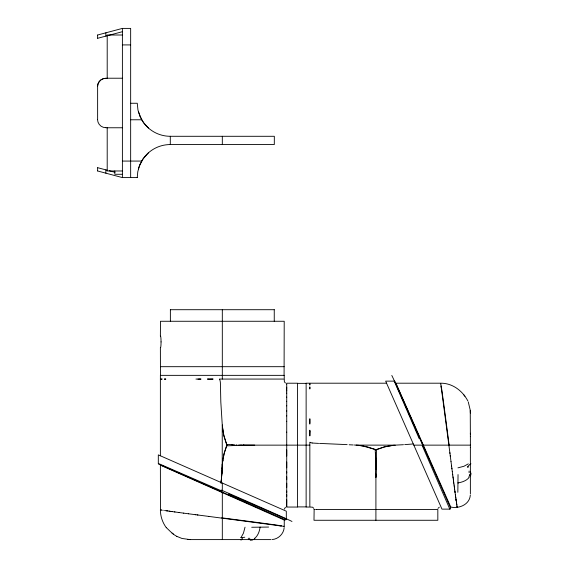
<?xml version="1.0" encoding="UTF-8"?>
<svg xmlns="http://www.w3.org/2000/svg" width="568" height="568" viewBox="0 0 568 568"><rect width="100%" height="100%" fill="white"/><g stroke="black" fill="none" stroke-linecap="round" stroke-linejoin="round"><path stroke-width="0.85" d="M137.264 177.536L137.768 171.806L139.345 166.026M222.244 424.637L222.237 465.661L222.535 462.203M286.726 506.819L286.726 506.123M286.726 505.648L286.726 505.243M286.726 504.767L286.726 504.299M286.726 503.674L286.726 502.616M286.726 502.311L286.726 499.726M286.726 496.368L286.726 494.728M286.726 492.42L286.726 491.043M286.726 487.486L286.726 483.219M286.726 479.711L286.726 476.786M286.726 472.981L286.726 471.816M286.726 467.826L286.726 462.011M286.726 456.04L286.726 449.948M286.726 432.319L286.726 421.243M286.726 415.982L286.726 410.763M286.726 405.9L286.726 401.264M286.726 397.33L286.726 393.035M286.726 390.592L286.726 389.719M286.726 388.59L286.726 387.774M286.726 384.16L286.726 387.291M286.726 432.078L286.726 507.046L297.462 507.046L297.462 383.215L286.726 383.215L286.726 384.06M286.726 389.896L286.726 388.278M375.91 477.099L376.634 449.622L384.848 446.831L393.383 445.319M470.375 447.335L470.375 493.84M470.375 436.65L470.254 410.259L468.288 401.988M470.375 434.051L470.375 433.221M470.375 471.632L470.361 472.597M160.382 336.128L160.474 321.268L284.206 321.268L284.085 375.356M222.194 466.214L222.251 465.547M222.18 466.733L222.194 466.257L222.159 467.279M222.173 466.853L222.116 468.529M309.872 423.38L309.844 418.758L309.844 424.147M222.166 467.137L222.145 467.691M222.152 467.656L222.074 469.537M222.124 468.359L222.102 468.806M222.109 468.699L222.088 469.218M222.074 469.438L221.981 471.277L222.01 470.773M222.038 470.197L222.052 469.956M222.003 470.808L222.038 470.261M283.865 526.323L284.248 526.387L284.248 519.983L284.824 519.649M309.858 388.768L309.844 386.879L309.851 388.952M222.017 470.567L221.946 471.816M221.868 472.966L221.925 472.207M221.96 471.603L221.918 472.271M221.91 472.327L221.555 477.12M221.094 483.325L221.158 482.317L221.115 482.963M221.882 472.825L221.832 473.52M222.706 460.868L224.119 453.69L226.845 445.269A1.782 1.775 -90 0 0 226.845 444.992L223.693 434.854L222.315 425.482M221.868 473.002L221.641 476.012M222.223 465.895L222.273 465.277M221.144 482.523L221.392 479.222M221.165 482.289L221.257 481.004M221.818 473.655L221.783 474.216M221.215 481.579L221.243 481.21M221.229 481.344L221.279 480.656M221.705 475.182L221.747 474.706M221.279 480.727L221.328 480.038M221.3 480.379L221.357 479.69M221.598 476.566L221.669 475.679M221.57 476.928L221.371 479.477L221.619 476.303M222.535 462.338L222.308 464.858L222.521 462.338A31.41 31.41 0 0 1 222.777 460.272L224.31 452.632L226.845 445.269M222.429 463.452L222.287 465.114M222.691 460.818L222.471 462.977M222.549 462.21L222.762 460.272M260.13 527.033L260.052 527.594A16.571 9.429 89.6 0 1 254.641 538.35M284.192 527.573C283.737 533.764 278.412 539.089 272.221 539.543M470.325 495.04C469.743 504.483 459.157 508.942 450.807 507.068L450.424 507.643M470.197 474.564L470.105 475.075M284.248 509.162L285.47 507.252M245.028 527.182L243.445 533.167L241.059 537.52M138.386 169.051L140.055 164.294M139.423 165.835L143.122 158.799L148.425 152.827M437.985 508.403L439.298 507.167M140.14 164.102L141.688 161.071A33.029 33.029 0 0 1 170.293 144.556L274.301 144.556L274.337 136.292L170.293 136.292A33.029 33.029 0 0 1 141.688 119.777L130.654 119.777M468.302 463.871L463.942 466.264L457.957 467.847M362.285 445.802L375.775 449.664A1.782 1.775 0 0 0 376.044 449.664L383.947 446.988L391.885 445.49M97.717 34.982L122.397 28.4L130.654 28.4L130.654 177.585M97.717 38.283L122.397 31.701M252.213 539.337L251.702 539.43M458.369 482.871L457.808 482.949M391.593 445.511L395.555 445.135L356.129 445.12M396.159 445.078L403.472 444.709M405.829 444.538L413.305 443.963M376.044 449.664L376.634 449.622M404.721 444.616L405.275 444.574M165.089 379.119C167.574 379.069 162.647 379.048 165.025 379.119M226.809 445.859L242.863 445.149L309.844 445.135M450.758 507.068L395.939 383.201L440.647 383.201C452.405 383.038 462.6 390.805 467.89 401.029M201.072 379.076L195.939 379.069M249.792 539.586L248.883 539.6M200.646 379.09L199.922 379.112M199.837 379.119L197.934 379.119M166.282 527.622C169.449 530.455 172.672 534.282 176.797 536.362M314.139 509.546L313.99 520.274L437.829 520.274L437.829 509.539L316.703 509.539M315.701 509.539L316.482 509.539M122.397 35.003L107.203 35.003L107.203 78.27M122.397 44.915L130.654 44.915M105.882 78.221L122.397 78.221M130.654 103.262L137.264 103.262L137.96 110.036L140.055 116.554M105.882 127.764L122.397 127.764M122.397 161.071L141.688 161.071M122.397 170.975L107.203 170.975L107.203 127.715M122.397 174.284L114.8 174.284L114.8 170.975M97.717 171.003L122.397 177.585L137.264 177.585M170.329 309.709L274.301 309.709M284.206 366.687L160.424 366.687L160.382 347.694M160.424 375.356L284.206 375.356L284.248 379.069L219.39 379.069A4.203 4.196 87.3 0 1 219.986 380.425L220.022 380.468A10.281 10.274 88.6 0 1 220.221 381.44L220.299 381.994A23.522 23.508 89.4 0 1 220.398 382.917L220.817 401.995L222.223 424.395M161.092 379.069L162.327 379.069M386.567 383.201L306.131 383.201L306.131 507.025L309.844 507.068L309.844 442.209A5.637 5.63 7.7 0 0 312.151 442.941M297.462 383.365L306.131 383.365M413.816 445.135L422.017 445.135L449.813 509.127L441.975 509.127L385.658 381.135L394.227 381.135A0.824 0.824 0 0 1 394.98 381.625L450.573 507.969A0.824 0.824 0 0 1 449.813 509.127M423.373 445.135L470.375 445.135M297.462 506.897L306.131 506.897M314.012 509.539L314.871 509.546M271.028 539.6L190.117 539.6L181.93 538.45L176.797 536.362M243.736 445.12L254.727 445.135M241.84 539.6L241.215 539.586M243.984 445.12L243.168 445.12M310.398 507.061L312.641 507.203L313.834 508.403M243.31 445.12L242.65 445.113M319.507 443.409L347.154 444.623M318.591 443.402L312.151 443.026M241.549 445.099L241.073 445.085M241.123 445.092L239.966 445.056M354.361 445L356.896 445.191M239.405 445.042L238.631 445.014M353.253 444.964L349.157 444.758M236.977 444.95L235.997 444.907M187.561 539.479L190.216 539.6M234.69 444.843L232.56 444.73M231.311 444.659L232.852 444.744M226.809 444.403L231.432 444.666M208.939 379.183L213.114 379.069L207.384 379.069L208.761 379.168M356.967 445.191L358.486 445.326M361.837 445.759L358.557 445.333L367.326 446.846L375.775 449.664M208.747 516.404L284.128 526.366M197.295 514.928L208.797 516.411M195.236 514.658L197.912 515.006M188.541 513.784L195.839 514.736M183.62 513.138L188.633 513.799M179.062 512.528L183.705 513.145M174.518 511.91L179.147 512.535M174.93 511.967L169.995 511.285M171.685 511.519L172.125 511.583M169.2 511.172L170.052 511.292M169.647 511.235L166.332 510.767M166.374 510.774L164.564 510.511M163.279 510.32L162.647 510.227M161.582 510.064L160.616 509.908M161.44 510.043L161.056 509.979M160.46 509.886L160.382 465.135L284.241 520.025M160.382 509.872C160.396 516.191 162.483 522.524 166.261 527.622M97.717 167.702L107.537 170.315M109.184 170.755L114.963 172.296M158.316 463.445A0.824 0.824 0 0 0 158.813 464.205L285.157 519.798A0.824 0.824 0 0 0 286.315 519.038L286.315 511.2L158.316 454.883L158.316 463.445L222.315 491.242L222.315 483.041M228.712 494.018L286.308 519.038M285.47 383.01L284.39 381.866L284.241 379.623M173.389 534.14L172.033 533.082M148.425 128.02L143.626 122.752L140.14 116.745M463.857 394.852L464.915 396.208M141.688 119.777L138.315 111.534M394.227 381.142L419.241 438.737M226.845 444.992L224.033 436.551L222.514 427.782M457.162 507.046L457.034 506.273M440.69 383.428L440.889 384.706M457.141 506.947L457.07 506.5M456.48 502.602L457.055 506.393M440.938 385.061L449.962 453.434M456.779 504.611L456.842 505.016M456.75 504.398L456.679 503.937M456.644 503.695L456.395 502.02M456.21 500.749L456.31 501.438M456.076 499.748L455.962 498.967M456.012 499.336L456.125 500.103M456.118 500.06L456.175 500.451M456.168 500.408L456.218 500.791M455.742 497.398L455.806 497.852M455.799 497.802L455.969 499.016M455.444 495.253L455.579 496.198M455.564 496.134L455.635 496.624M455.628 496.56L455.749 497.454M454.933 491.526L455.06 492.442M455.003 492.03L455.33 494.416M455.323 494.345L455.458 495.324M454.35 487.195L454.435 487.834M454.421 487.749L454.656 489.46M454.641 489.375L454.869 491.022M454.854 490.937L454.989 491.945M453.725 482.537L453.818 483.233M453.811 483.141L454.059 485.008M454.045 484.916L454.208 486.158M454.201 486.066L454.365 487.28M453.065 477.532L453.25 478.902M453.236 478.817L453.413 480.166M453.406 480.081L453.662 482.026M453.647 481.934L453.74 482.63M451.56 465.923L452.298 471.61M452.284 471.532L452.724 474.905M452.653 474.323L452.994 476.971M452.98 476.879L453.079 477.617M450.254 455.721L451.013 461.649M451.006 461.592L451.574 465.994M451.844 468.131L451.936 468.834M449.87 452.71L450.346 456.431M309.958 431.801L309.844 430.196L309.844 435.933L309.965 431.843M470.354 464.013L470.375 464.681M375.427 454.01L375.505 455.437M375.185 449.622L375.207 450.119M375.377 453.051L375.434 454.123M375.207 450.026L375.391 453.3M375.505 455.373L375.533 455.905M375.547 456.21L375.597 457.077M375.526 455.792L375.618 457.503M375.625 457.758L375.846 463.083M375.604 457.297L375.704 459.249M470.254 410.38L470.375 413.035M375.739 460.123L375.881 464.681M375.853 463.445L375.867 463.886M375.867 464.113L375.888 465.1M375.881 464.78L375.902 469.48M375.888 465.412L375.895 466.505M375.895 466.427L375.895 466.065M375.91 473.96L375.91 520.274M375.902 467.684L375.91 477.546M286.726 387.199L286.726 387.994M286.726 390.812L286.726 393.29M470.375 436.43L470.375 447.485M309.844 383.911L309.844 385.147M286.726 390.464L286.726 390.954M286.726 397.053L286.726 401.413M286.726 405.687L286.726 411.253M286.726 415.733L286.726 421.47M274.252 309.709L274.252 321.268M222.315 136.292L222.315 144.556M222.315 309.709L222.315 379.069M222.315 492.598L222.315 539.6M170.379 309.709L170.379 321.268M170.293 136.292L170.293 144.556M160.545 366.687L160.545 375.356M160.382 375.356L160.382 455.792M122.397 28.4L122.397 177.585M105.882 32.802L105.882 36.111M105.882 169.875L105.882 173.176M97.625 35.003L97.625 38.312M97.625 86.478L97.625 119.507M97.625 167.674L97.625 170.975M391.792 375.469A75.998 0.653 66.5 0 1 423.245 446.306M456.189 499.62A62.203 0.383 82.7 0 1 456.338 500.877M441.62 390.649A62.203 0.383 82.7 0 1 449.21 445.738M469.097 477.454A16.571 9.415 0.1 0 1 458.348 482.828M469.601 474.6A8.563 4.281 78.5 0 1 468.884 477.028M458.035 474.564A58.61 0.504 -89.7 0 1 457.836 492.314M467.343 467.038A8.605 1.448 -52.9 0 1 470.95 463.822M469.09 471.021A7.945 1.377 88.4 0 1 469.083 472.668M468.153 466.584A8.641 1.349 -76.6 0 1 467.996 467.599M470.531 475.48A8.563 4.998 68.8 0 1 470.41 475.885M471.014 473.094A8.03 3.614 81.4 0 1 470.716 475.31M309.915 383.89A16.763 3.096 -16.6 0 1 309.901 384.486M221.137 490.021A75.998 0.653 23.5 0 1 291.98 521.474M221.705 517.824A62.203 0.383 7.3 0 1 276.801 525.414M166.566 510.703A62.203 0.383 7.3 0 1 167.83 510.845M244.78 537.221A8.641 1.349 -13.4 0 1 240.782 537.619M268.6 527.054A58.61 0.525 -0.3 0 1 251.702 527.26M254.925 538.514A8.563 4.998 21.2 0 1 252.668 539.756M241.002 540.175A8.605 1.448 -37.1 0 1 242.493 538.208M249.856 538.308A7.945 1.377 1.6 0 1 248.202 538.315M252.49 539.941A8.03 3.614 8.6 0 1 250.275 540.239M160.389 336.277A5.772 0.54 90 0 1 161.049 341.936M161.049 341.886A5.772 0.54 -90 0 1 160.389 347.545M161.617 379.303A16.756 3.096 -74.9 0 1 161.134 378.927M222.542 462.338A30.097 30.097 0 0 1 222.819 460.279M105.882 127.665A8.413 8.129 90 0 1 97.526 119.507M105.882 78.32A8.413 8.129 -90 0 0 97.526 86.471A8.413 8.129 90 0 1 105.882 78.32"/></g></svg>
